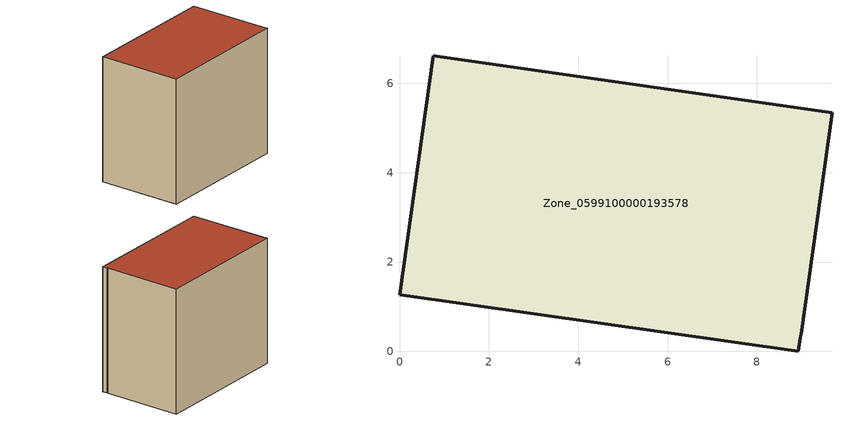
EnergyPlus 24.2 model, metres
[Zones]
Zone_0599100000193578
 floor ground (C_G): 0,1.27 0.75,6.62 9.68,5.34 8.99,0.4 8.97,0.31 8.93,0 z0
 wall outside (C_F): 0.75,6.62 0,1.27 8.93,0 8.97,0.31 8.99,0.4 9.68,5.34 0.75,6.62 z0:8.08
 roof outside (C_R): 8.97,0.31 8.99,0.4 9.68,5.34 0.75,6.62 0,1.27 8.93,0 z8.08
[BUILDING]
Pand.0599100000193578: North Axis=0; Terrain=City; Loads Convergence Tolerance Value=0.04; Temperature Convergence Tolerance Value=0.4; Solar Distribution=FullExterior; Maximum Number of Warmup Days=25; Minimum Number of Warmup Days=1
[Site:Location]
Rotterdam.The.Hague.AP_ZH_NLD Design_Conditions: Latitude=51.96; Longitude=4.45; Time Zone=1; Elevation=-4.5
[SITE:GROUNDTEMPERATURE:BUILDINGSURFACE]
18, 18, 18, 18, 18, 18, 18, 18, 18, 18, 18, 18
[MATERIAL] Thermal Absorptance=0.9; Solar Absorptance=0.7; Visible Absorptance=0.7
Name | Roughness | Thickness | Conductivity | Density | Specific Heat
G.TI.1975-1991 | MediumSmooth | 0.15 | 0.288461 | 540 | 1210
F.TI.1975-1991 | Rough | 0.3 | 0.230769 | 1920 | 840
R.TI.1975-1991 | MediumRough | 0.2 | 0.153846 | 1500 | 1000
[CONSTRUCTION]
C_G: G.TI.1975-1991
C_F: F.TI.1975-1991
C_R: R.TI.1975-1991
[ZONE]
Zone_0599100000193578: Type=1; Multiplier=1; Ceiling Height=Autocalculate; Volume=Autocalculate; Floor Area=autocalculate; Part of Total Floor Area=Yes
[ZONEINFILTRATION:DESIGNFLOWRATE]
Infil_Zone_0599100000193578: Zone or ZoneList or Space or SpaceList=Zone_0599100000193578; Schedule=AlwaysOn; Design Flow Rate Calculation Method=Flow/Area; Flow Rate per Floor Area=0.003; Constant Term Coefficient=1; Temperature Term Coefficient=0; Velocity Term Coefficient=0; Velocity Squared Term Coefficient=0
[HVACTEMPLATE:ZONE:IDEALLOADSAIRSYSTEM]
Zone_0599100000193578: Maximum Heating Supply Air Temperature=50; Minimum Cooling Supply Air Temperature=13; Maximum Heating Supply Air Humidity Ratio=0.0156; Minimum Cooling Supply Air Humidity Ratio=0.0077; Heating Limit=NoLimit; Cooling Limit=NoLimit; Dehumidification Control Type=ConstantSensibleHeatRatio; Cooling Sensible Heat Ratio=0.7; Dehumidification Setpoint=60; Humidification Control Type=None; Humidification Setpoint=30; Outdoor Air Method=None; Outdoor Air Flow Rate per Person=0.00944; Outdoor Air Flow Rate per Zone Floor Area=0; Outdoor Air Flow Rate per Zone=0; Demand Controlled Ventilation Type=None; Outdoor Air Economizer Type=NoEconomizer; Heat Recovery Type=None; Sensible Heat Recovery Effectiveness=0.7; Latent Heat Recovery Effectiveness=0.65
[ZONECONTROL:THERMOSTAT]
ThermostatControl_Zone_0599100000193578: Zone or ZoneList=Zone_0599100000193578; Control Type Schedule=DualSetpointControlType; Control 1=Thermostat_Zone_0599100000193578; Temperature Difference Between Cutout And Setpoint=0
[THERMOSTATSETPOINT:DUALSETPOINT]
Thermostat_Zone_0599100000193578: Heating Setpoint Temperature Schedule=HeatingSetpoint_Zone_0599100000193578; Cooling Setpoint Temperature Schedule=CoolingSetpoint_Zone_0599100000193578
[SCHEDULE:COMPACT]
HeatingSetpoint_Zone_0599100000193578: Through: 12/31, For: AllDays, Until: 24:00, 21
CoolingSetpoint_Zone_0599100000193578: Through: 12/31, For: AllDays, Until: 24:00, 24
DualSetpointControlType: Through: 12/31, For: AllDays, Until: 24:00, 4
AlwaysOn: Through: 12/31, For: AllDays, Until: 24:00, 1
